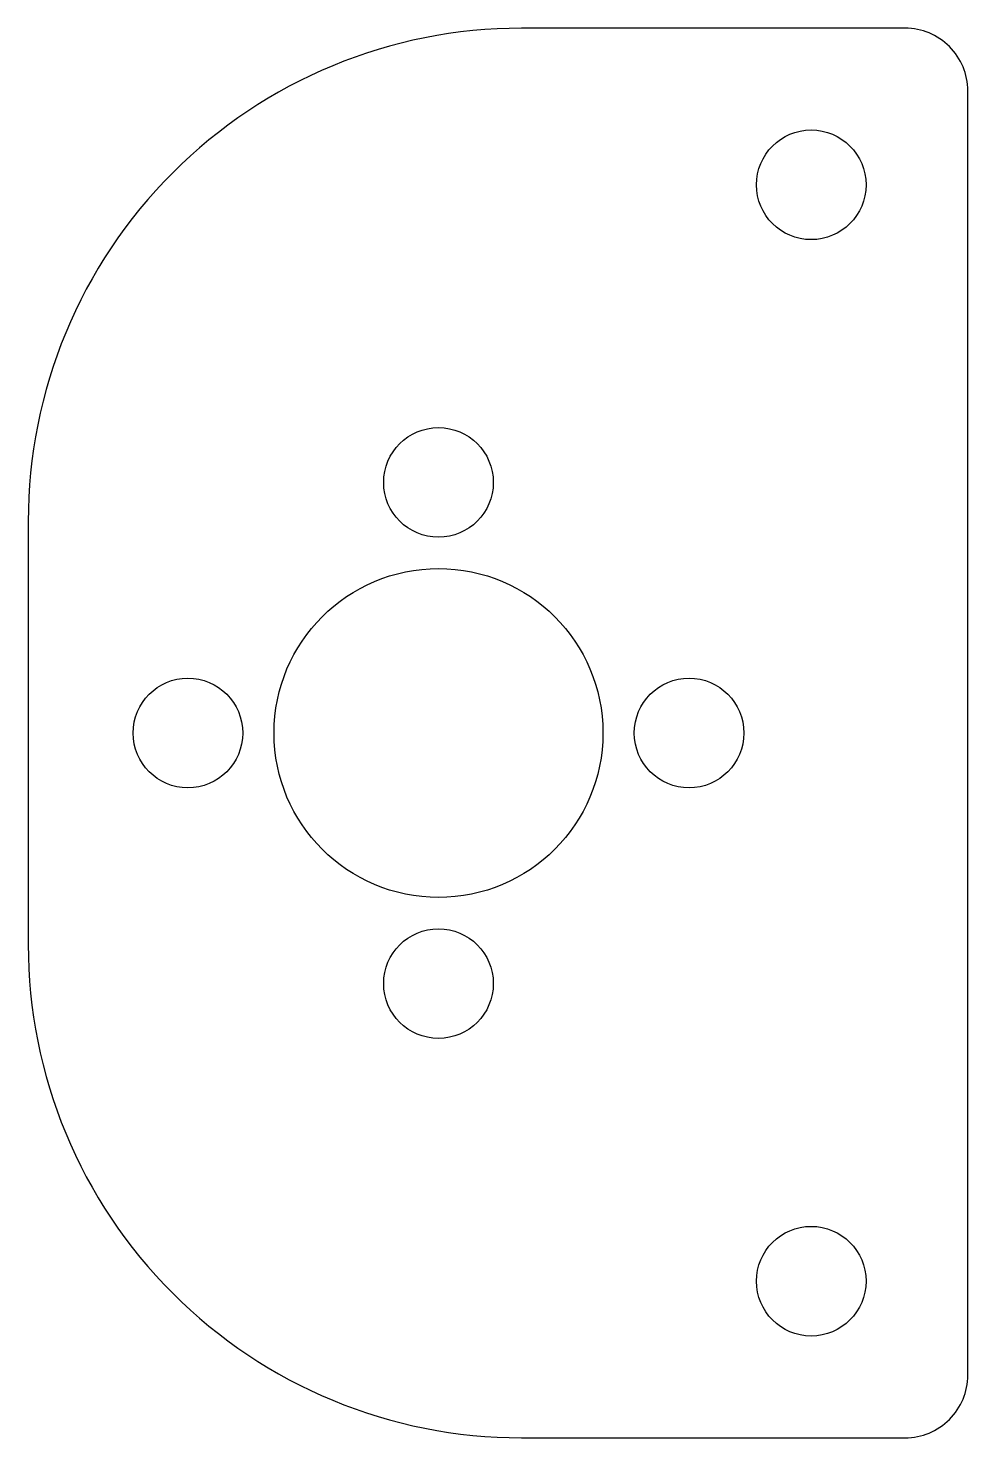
# Model space of a CAD drawing. Header units: millimetres. Extents: x -16.8 to 13.2, y -22.5 to 22.5.
import ezdxf

# ---------------------------------------------------------------- set-up
doc = ezdxf.new("R2010")
doc.units = ezdxf.units.MM

msp = doc.modelspace()

# ---------------------------------------------------------------- linework, layer by layer
msp.add_lwpolyline([(13.201, 20.5, 0.414214), (11.201, 22.5), (-1.049, 22.5, 0.414214), (-16.799, 6.75), (-16.799, -6.75, 0.414214), (-1.049, -22.5), (11.201, -22.5, 0.414214), (13.201, -20.5)], format="xyb", close=True)
for centre, radius in [((8.201, 17.5), 1.75), ((-3.699, 8), 1.75), ((-3.699, 0), 5.25), ((-11.699, 0), 1.75), ((4.301, 0), 1.75), ((-3.699, -8), 1.75), ((8.201, -17.5), 1.75)]:
    msp.add_circle(centre, radius)

doc.saveas('drawing.dxf')
